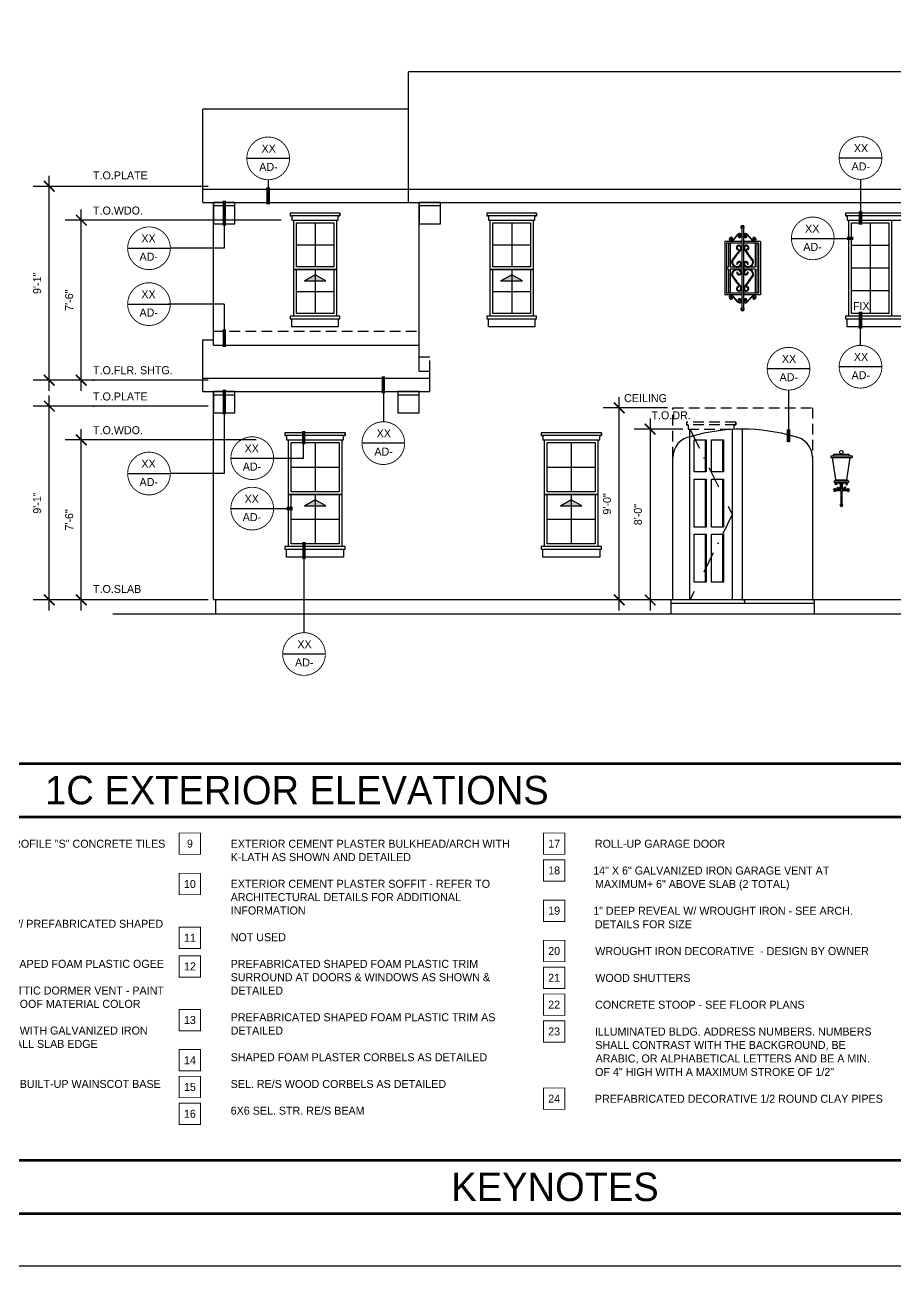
# Model space of a CAD drawing. Extents: x -1728 to 0, y -1152 to 0.
# Drawn here: x -1148 to -659, y -1152 to -454 of the extents above; entities that cross this region are included whole.
import ezdxf

# ---------------------------------------------------------------- set-up
doc = ezdxf.new("R2010")
doc.units = 0
doc.header["$LTSCALE"] = 48
doc.header["$MEASUREMENT"] = 0
doc.header["$PDMODE"] = 3
doc.header["$PDSIZE"] = -2
doc.linetypes.add('DASHDOT2', pattern=[0.5, 0.25, -0.125, 0, -0.125])
doc.linetypes.add('HIDDEN2', pattern=[0.1875, 0.125, -0.0625])
doc.layers.get('0').update_dxf_attribs({"linetype": 'CONTINUOUS'})
doc.layers.get('DEFPOINTS').update_dxf_attribs({"linetype": 'CONTINUOUS'})
for name, color, linetype in [('1EL-7', 7, 'CONTINUOUS'), ('A-DIMS', 3, 'CONTINUOUS'), ('A-ELEV-DR', 161, 'CONTINUOUS'), ('A-EXT ELEV', 7, 'CONTINUOUS'), ('A-EXT ELEV CORBELS', 3, 'CONTINUOUS'), ('A-EXT ELEV DR-WDO', 240, 'CONTINUOUS'), ('A-EXT ELEV TRIM', 42, 'CONTINUOUS'), ('A-SYM-TEXT', 3, 'CONTINUOUS'), ('A-SYMTEXT', 2, 'CONTINUOUS'), ('A-TEXT', 3, 'CONTINUOUS'), ('EL-BASE', 1, 'CONTINUOUS')]:
    doc.layers.add(name, color=color, linetype=linetype)
doc.layers.add('24X36TB', color=7, linetype='CONTINUOUS', lineweight=30)
doc.styles.get("Standard").update_dxf_attribs({"font": 'ERASMD.TTF', "height": 4.5})
doc.dimstyles.new('ARCHITECTURE', dxfattribs={"dimscale": 48, "dimtxt": 0.18, "dimasz": 0.125, "dimexe": 0.1875, "dimexo": 0.0625, "dimgap": 0.09375, "dimtad": 1, "dimdec": 4, "dimzin": 3, "dimdsep": 46, "dimlunit": 4, "dimtxsty": 'Standard', "dimblk1": 'ARCHTICK', "dimblk2": 'ARCHTICK', "dimsah": 1, "dimcen": 0.09375, "dimdle": 0.125, "dimclrd": 1, "dimclre": 1, "dimclrt": 3, "dimadec": 0, "dimazin": 0, "dimtfac": 1, "dimtdec": 4, "dimtofl": 0, "dimtmove": 2, "dimatfit": 3, "dimldrblk": 'ARCHTICK', "dimfxl": 1, "dimfrac": 2, "dimtolj": 1, "dimtzin": 0, "dimarcsym": 0})

# ---------------------------------------------------------------- blocks, each defined once
blk = doc.blocks.new('A$C06A91398')
at = {"layer": '24X36TB'}
blk.add_lwpolyline([(-1115.88, 1085.14), (612.12, 1085.14), (612.12, -66.86), (-1115.88, -66.86)], close=True, dxfattribs=at)
at = {"layer": '24X36TB', "const_width": 1.5}
blk.add_lwpolyline([(420.62, -37.36), (420.62, 1055.64), (-1055.88, 1055.64), (-1055.88, -37.36)], close=True, dxfattribs=at)
blk = doc.blocks.new('A$C251E2BD5')
at = {"layer": 'A-EXT ELEV DR-WDO'}
for p, q in [((-12, -1.5), (-12, -52.5)), ((-1.5, -14.25), (-22.5, -14.25)), ((-1.5, -27), (-22.5, -27)), ((-1.5, -39.75), (-22.5, -39.75))]:
    blk.add_line(p, q, dxfattribs=at)
for points in [[(-24, 0), (0, 0), (0, -54), (-24, -54)], [(-22.5, -1.5), (-1.5, -1.5), (-1.5, -52.5), (-22.5, -52.5)]]:
    blk.add_lwpolyline(points, close=True, dxfattribs=at)
blk = doc.blocks.new('window_direction')
at = {"layer": 'A-SYMTEXT'}
blk.add_hatch(color=256, dxfattribs=at).paths.add_polyline_path([(6, 0), (0, 3.32), (-6, 0)])
at = {"layer": 'A-SYMTEXT', "color": 7}
blk.add_line((-6, 0), (0, 3.32), dxfattribs=at)
at = {"layer": 'A-SYMTEXT'}
blk.add_lwpolyline([(0, 3.32), (-6, 0), (6, 0)], close=True, dxfattribs=at)
blk = doc.blocks.new('_ARCHTICK')
at = {"color": 0, "linetype": 'ByBlock', "const_width": 0.15}
blk.add_lwpolyline([(-0.5, -0.5), (0.5, 0.5)], dxfattribs=at)
blk = doc.blocks.new('*D63')
at = {"layer": 'A-DIMS', "color": 1, "lineweight": -2}
for p, q in [((-1134.27, -783.5), (-1134.27, -662.53)), ((-1044.92, -668.53), (-1143.27, -668.53)), ((-1044.92, -777.5), (-1143.27, -777.5))]:
    blk.add_line(p, q, dxfattribs=at)
at = {"layer": 'DEFPOINTS', "color": 0}
for p in [(-1134.27, -668.53), (-1041.92, -668.53), (-1041.92, -777.5)]:
    blk.add_point(p, dxfattribs=at)
at = {"layer": 'A-DIMS', "color": 1, "lineweight": -2, "xscale": 6, "yscale": 6, "zscale": 6}
for p, rotation in [((-1134.27, -668.53), 90), ((-1134.27, -777.5), 270)]:
    blk.add_blockref('_ARCHTICK', p, dxfattribs=dict(at, rotation=rotation))
at = {"layer": 'A-DIMS', "color": 3, "insert": (-1141.06, -723.02), "char_height": 4.5, "attachment_point": 5, "rotation": 90}
blk.add_mtext('\\A1;9\'-1"', dxfattribs=at)
blk = doc.blocks.new('*D64')
at = {"layer": 'A-DIMS', "color": 1, "lineweight": -2}
for p, q in [((-1134.27, -660), (-1134.27, -539)), ((-1044.92, -545), (-1143.27, -545)), ((-1044.92, -654), (-1143.27, -654))]:
    blk.add_line(p, q, dxfattribs=at)
at = {"layer": 'DEFPOINTS', "color": 0}
for p in [(-1134.27, -545), (-1041.92, -545), (-1041.92, -654)]:
    blk.add_point(p, dxfattribs=at)
at = {"layer": 'A-DIMS', "color": 1, "lineweight": -2, "xscale": 6, "yscale": 6, "zscale": 6}
for p, rotation in [((-1134.27, -545), 90), ((-1134.27, -654), 270)]:
    blk.add_blockref('_ARCHTICK', p, dxfattribs=dict(at, rotation=rotation))
at = {"layer": 'A-DIMS', "color": 3, "insert": (-1141.06, -599.5), "char_height": 4.5, "attachment_point": 5, "rotation": 90}
blk.add_mtext('\\A1;9\'-1"', dxfattribs=at)
blk = doc.blocks.new('*D65')
at = {"layer": 'A-DIMS', "color": 1, "lineweight": -2}
for p, q in [((-1116.27, -783.5), (-1116.27, -681.5)), ((-1017.92, -687.5), (-1125.27, -687.5)), ((-1044.92, -777.5), (-1125.27, -777.5))]:
    blk.add_line(p, q, dxfattribs=at)
at = {"layer": 'DEFPOINTS', "color": 0}
for p in [(-1116.27, -687.5), (-1014.92, -687.5), (-1041.92, -777.5)]:
    blk.add_point(p, dxfattribs=at)
at = {"layer": 'A-DIMS', "color": 1, "lineweight": -2, "xscale": 6, "yscale": 6, "zscale": 6}
for p, rotation in [((-1116.27, -687.5), 90), ((-1116.27, -777.5), 270)]:
    blk.add_blockref('_ARCHTICK', p, dxfattribs=dict(at, rotation=rotation))
at = {"layer": 'A-DIMS', "color": 3, "insert": (-1123.06, -732.5), "char_height": 4.5, "attachment_point": 5, "rotation": 90}
blk.add_mtext('\\A1;7\'-6"', dxfattribs=at)
blk = doc.blocks.new('*D66')
at = {"layer": 'A-DIMS', "color": 1, "lineweight": -2}
for p, q in [((-1116.27, -660), (-1116.27, -558)), ((-1003.92, -564), (-1125.27, -564)), ((-1044.92, -654), (-1125.27, -654))]:
    blk.add_line(p, q, dxfattribs=at)
at = {"layer": 'DEFPOINTS', "color": 0}
for p in [(-1116.27, -564), (-1000.92, -564), (-1041.92, -654)]:
    blk.add_point(p, dxfattribs=at)
at = {"layer": 'A-DIMS', "color": 1, "lineweight": -2, "xscale": 6, "yscale": 6, "zscale": 6}
for p, rotation in [((-1116.27, -564), 90), ((-1116.27, -654), 270)]:
    blk.add_blockref('_ARCHTICK', p, dxfattribs=dict(at, rotation=rotation))
at = {"layer": 'A-DIMS', "color": 3, "insert": (-1123.06, -609), "char_height": 4.5, "attachment_point": 5, "rotation": 90}
blk.add_mtext('\\A1;7\'-6"', dxfattribs=at)
blk = doc.blocks.new('*D75')
at = {"layer": 'A-DIMS', "color": 1, "lineweight": -2}
for p, q in [((-796.62, -675.5), (-796.62, -783.5)), ((-778.25, -681.5), (-805.62, -681.5)), ((-799.62, -777.5), (-805.62, -777.5))]:
    blk.add_line(p, q, dxfattribs=at)
at = {"layer": 'DEFPOINTS', "color": 0}
for p in [(-775.25, -681.5), (-796.62, -777.5), (-796.62, -777.5)]:
    blk.add_point(p, dxfattribs=at)
at = {"layer": 'A-DIMS', "color": 1, "lineweight": -2, "xscale": 6, "yscale": 6, "zscale": 6}
for p, rotation in [((-796.62, -681.5), 90), ((-796.62, -777.5), 270)]:
    blk.add_blockref('_ARCHTICK', p, dxfattribs=dict(at, rotation=rotation))
at = {"layer": 'A-DIMS', "color": 3, "insert": (-803.45, -729.5), "char_height": 4.5, "attachment_point": 5, "rotation": 90}
blk.add_mtext('\\A1;8\'-0"', dxfattribs=at)
blk = doc.blocks.new('*D76')
at = {"layer": 'A-EXT ELEV', "color": 1, "lineweight": -2}
for p, q in [((-786.9, -669.5), (-822.96, -669.5)), ((-813.96, -783.5), (-813.96, -663.5)), ((-808.62, -777.5), (-822.96, -777.5))]:
    blk.add_line(p, q, dxfattribs=at)
at = {"layer": 'DEFPOINTS', "color": 0}
for p in [(-813.96, -669.5), (-783.9, -669.5), (-805.62, -777.5)]:
    blk.add_point(p, dxfattribs=at)
at = {"layer": 'A-EXT ELEV', "color": 1, "lineweight": -2, "xscale": 6, "yscale": 6, "zscale": 6}
for p, rotation in [((-813.96, -669.5), 90), ((-813.96, -777.5), 270)]:
    blk.add_blockref('_ARCHTICK', p, dxfattribs=dict(at, rotation=rotation))
at = {"layer": 'A-EXT ELEV', "color": 3, "insert": (-820.79, -723.5), "char_height": 4.5, "attachment_point": 5, "rotation": 90}
blk.add_mtext('\\A1;9\'-0"', dxfattribs=at)

msp = doc.modelspace()

# ---------------------------------------------------------------- linework, layer by layer
at = {"layer": '1EL-7'}
msp.add_line((-705.42126, -697.07372), (-705.42126, -777.5), dxfattribs=at)
at = {"layer": '24X36TB', "const_width": 1.5}
for points in [[(-1668, -869.5), (-1074, -869.5), (-191.5, -869.5)], [(-1668, -899.5), (-1074, -899.5), (-191.5, -899.5)], [(-1668, -1092.5), (-1074, -1092.5), (-191.5, -1092.5)]]:
    msp.add_lwpolyline(points, dxfattribs=at)
at = {"layer": 'A-ELEV-DR', "linetype": 'DASHDOT2'}
for p, q in [((-774.24969, -681.5), (-750.45825, -729.5)), ((-750.45825, -729.5), (-774.24969, -777.5))]:
    msp.add_line(p, q, dxfattribs=at)
at = {"layer": 'A-EXT ELEV'}
for p, q in [((-932.42126, -546.52786), (-932.42126, -480.52786)), ((-397.92126, -480.52786), (-932.42126, -480.52786)), ((-1047.92126, -546.52786), (-1047.92126, -501.65286)), ((-932.42126, -501.65286), (-1047.92126, -501.65286)), ((-1047.92126, -546.52786), (-541.62508, -546.52786)), ((-1047.92126, -554.02786), (-1047.92126, -546.52786)), ((-932.42126, -554.02786), (-932.42126, -546.52786)), ((-1047.92126, -554.02786), (-551.62508, -554.02786)), ((-1041.92126, -634.34348), (-1041.92126, -554.02786)), ((-926.42126, -648.84348), (-926.42126, -554.02786)), ((-1047.92126, -660.34348), (-1047.92126, -631.34348)), ((-1047.92126, -631.34348), (-1041.92126, -631.34348)), ((-1041.92126, -634.34348), (-926.42126, -634.34348)), ((-926.42126, -648.84348), (-920.42126, -648.84348)), ((-920.42126, -660.34348), (-920.42126, -648.84348)), ((-1047.92126, -652.84348), (-920.42126, -652.84348)), ((-1047.92126, -660.34348), (-920.42126, -660.34348)), ((-1041.92126, -777.5), (-1041.92126, -660.34348)), ((-744.6639, -777.5), (-744.6639, -681.49809)), ((-783.90654, -777.5), (-783.89904, -697.49809)), ((-565.42126, -777.5), (-1041.92126, -777.5)), ((-1040.92126, -777.5), (-1040.92126, -785.5)), ((-783.90654, -777.5), (-784.90654, -777.5)), ((-784.90654, -777.5), (-784.90654, -785.5)), ((-704.42126, -779.5), (-784.90654, -779.5)), ((-744.6639, -777.5), (-743.6639, -777.5)), ((-743.6639, -777.5), (-743.6639, -779.5)), ((-705.42126, -777.5), (-704.42126, -777.5)), ((-704.42126, -777.5), (-704.42126, -785.5)), ((-286.02475, -785.5), (-1098.57532, -785.5))]:
    msp.add_line(p, q, dxfattribs=at)
at = {"layer": 'A-EXT ELEV', "linetype": 'HIDDEN2'}
for p, q in [((-1041.92126, -626.34348), (-926.42126, -626.34348)), ((-926.42126, -640.84348), (-920.42126, -640.84348)), ((-920.42126, -648.84348), (-920.42126, -640.84348))]:
    msp.add_line(p, q, dxfattribs=at)
at = {"layer": 'A-EXT ELEV', "linetype": 'DASHDOT2'}
for p, q in [((-1091.45806, -654), (-1127.5651, -654)), ((-1091.45806, -668.5), (-1127.5651, -668.5))]:
    msp.add_line(p, q, dxfattribs=at)
at = {"layer": 'A-EXT ELEV', "linetype": 'HIDDEN2'}
msp.add_lwpolyline([(-783.89904, -697.49809), (-783.89904, -669.5), (-705.42126, -669.5), (-705.42126, -697.92246)], dxfattribs=at)
at = {"layer": 'A-EXT ELEV'}
for centre, radius, start, end in [((-744.6564, -785.16291), 103.66482, 73.79271957, 106.20728101), ((-771.89904, -697.49809), 12, 98.10365028, 180), ((-717.41376, -697.49809), 12, 0, 81.89635964)]:
    msp.add_arc(centre, radius, start, end, dxfattribs=at)
at = {"layer": 'A-EXT ELEV CORBELS'}
for points in [[(-1029.92126, -556.02786), (-1029.92126, -554.02786), (-1041.92126, -554.02786), (-1041.92126, -566.02786), (-1029.92126, -566.02786), (-1029.92126, -556.02786), (-1041.92126, -556.02786)], [(-914.42126, -556.02786), (-914.42126, -554.02786), (-926.42126, -554.02786), (-926.42126, -566.02786), (-914.42126, -566.02786), (-914.42126, -556.02786), (-926.42126, -556.02786)], [(-1029.92126, -662.34348), (-1029.92126, -660.34348), (-1041.92126, -660.34348), (-1041.92126, -672.34348), (-1029.92126, -672.34348), (-1029.92126, -662.34348), (-1041.92126, -662.34348)], [(-926.42126, -662.34348), (-926.42126, -660.34348), (-938.42126, -660.34348), (-938.42126, -672.34348), (-926.42126, -672.34348), (-926.42126, -662.34348), (-938.42126, -662.34348)]]:
    msp.add_lwpolyline(points, dxfattribs=at)
at = {"layer": 'A-EXT ELEV DR-WDO'}
for p, q in [((-984.92126, -565.5), (-984.92126, -590.25)), ((-874.42126, -565.5), (-874.42126, -590.25)), ((-995.42126, -577.875), (-974.42126, -577.875)), ((-884.92126, -577.875), (-863.92126, -577.875)), ((-984.92126, -591.75), (-984.92126, -616.5)), ((-862.42126, -591.75), (-886.42126, -591.75)), ((-874.42126, -591.75), (-874.42126, -616.5)), ((-995.42126, -604.125), (-974.42126, -604.125)), ((-884.92126, -604.125), (-863.92126, -604.125)), ((-750.45825, -681.5), (-750.45825, -777.5)), ((-984.92126, -689), (-984.92126, -716.75)), ((-840.90654, -689), (-840.90654, -716.75)), ((-774.24969, -777.5), (-774.24969, -685.73057)), ((-765.59431, -687.5), (-765.59431, -705.5)), ((-755.87725, -687.5), (-755.87725, -705.5)), ((-998.42126, -702.875), (-971.42126, -702.875)), ((-854.40654, -702.875), (-827.40654, -702.875)), ((-765.59431, -709.5), (-765.59431, -736.5)), ((-755.87725, -709.5), (-755.87725, -736.5)), ((-969.92126, -718.25), (-999.92126, -718.25)), ((-984.92126, -718.25), (-984.92126, -746)), ((-825.90654, -718.25), (-855.90654, -718.25)), ((-840.90654, -718.25), (-840.90654, -746)), ((-998.42126, -732.125), (-971.42126, -732.125)), ((-854.40654, -732.125), (-827.40654, -732.125)), ((-765.59431, -740.5), (-765.59431, -767.5)), ((-755.87725, -740.5), (-755.87725, -767.5)), ((-750.45825, -777.5), (-774.24969, -777.5))]:
    msp.add_line(p, q, dxfattribs=at)
at = {"layer": 'A-EXT ELEV DR-WDO', "linetype": 'HIDDEN2'}
msp.add_line((-774.24969, -685.73057), (-774.24969, -681.5), dxfattribs=at)
at = {"layer": 'A-EXT ELEV DR-WDO'}
for points in [[(-996.92126, -564), (-972.92126, -564), (-972.92126, -591.75), (-996.92126, -591.75)], [(-996.92126, -564), (-972.92126, -564), (-972.92126, -618), (-996.92126, -618)], [(-886.42126, -564), (-862.42126, -564), (-862.42126, -591.75), (-886.42126, -591.75)], [(-886.42126, -564), (-862.42126, -564), (-862.42126, -618), (-886.42126, -618)], [(-995.42126, -565.5), (-974.42126, -565.5), (-974.42126, -590.25), (-995.42126, -590.25)], [(-884.92126, -565.5), (-863.92126, -565.5), (-863.92126, -590.25), (-884.92126, -590.25)], [(-996.92126, -591.75), (-972.92126, -591.75), (-972.92126, -618), (-996.92126, -618)], [(-995.42126, -591.75), (-974.42126, -591.75), (-974.42126, -616.5), (-995.42126, -616.5)], [(-886.42126, -591.75), (-862.42126, -591.75), (-862.42126, -618), (-886.42126, -618)], [(-884.92126, -591.75), (-863.92126, -591.75), (-863.92126, -616.5), (-884.92126, -616.5)], [(-999.92126, -687.5), (-969.92126, -687.5), (-969.92126, -718.25), (-999.92126, -718.25)], [(-998.42126, -689), (-971.42126, -689), (-971.42126, -716.75), (-998.42126, -716.75)], [(-855.90654, -687.5), (-825.90654, -687.5), (-825.90654, -718.25), (-855.90654, -718.25)], [(-854.40654, -689), (-827.40654, -689), (-827.40654, -716.75), (-854.40654, -716.75)], [(-771.81137, -687.5), (-765.09431, -687.5), (-765.09431, -705.5), (-771.81137, -705.5)], [(-762.09431, -687.5), (-755.37725, -687.5), (-755.37725, -705.5), (-762.09431, -705.5)], [(-771.81137, -709.5), (-765.09431, -709.5), (-765.09431, -736.5), (-771.81137, -736.5)], [(-762.09431, -709.5), (-755.37725, -709.5), (-755.37725, -736.5), (-762.09431, -736.5)], [(-999.92126, -718.25), (-969.92126, -718.25), (-969.92126, -747.5), (-999.92126, -747.5)], [(-998.42126, -718.25), (-971.42126, -718.25), (-971.42126, -746), (-998.42126, -746)], [(-855.90654, -718.25), (-825.90654, -718.25), (-825.90654, -747.5), (-855.90654, -747.5)], [(-854.40654, -718.25), (-827.40654, -718.25), (-827.40654, -746), (-854.40654, -746)], [(-771.81137, -740.5), (-765.09431, -740.5), (-765.09431, -767.5), (-771.81137, -767.5)], [(-762.09431, -740.5), (-755.37725, -740.5), (-755.37725, -767.5), (-762.09431, -767.5)]]:
    msp.add_lwpolyline(points, close=True, dxfattribs=at)
at = {"layer": 'A-EXT ELEV TRIM', "color": 1}
for p, q in [((-747.24271, -571.95778), (-750.348, -575.37537)), ((-750.15644, -575.53606), (-747.05115, -572.11847)), ((-739.15635, -575.53606), (-742.26164, -572.11847)), ((-742.07008, -571.95778), (-738.96479, -575.37537)), ((-752.6564, -577), (-752.6564, -590.5)), ((-751.6564, -577), (-751.6564, -590.5)), ((-737.6564, -577), (-737.6564, -590.5)), ((-736.6564, -577), (-736.6564, -590.5)), ((-752.6564, -590.5), (-753.6564, -590.5)), ((-752.6564, -591.5), (-753.6564, -591.5)), ((-752.6564, -591.5), (-752.6564, -605)), ((-745.1564, -590.5), (-751.6564, -590.5)), ((-751.6564, -591.5), (-751.6564, -605)), ((-745.1564, -591.5), (-751.6564, -591.5)), ((-737.6564, -590.5), (-744.1564, -590.5)), ((-737.6564, -591.5), (-744.1564, -591.5)), ((-737.6564, -591.5), (-737.6564, -605)), ((-735.6564, -590.5), (-736.6564, -590.5)), ((-736.6564, -591.5), (-736.6564, -605)), ((-735.6564, -591.5), (-736.6564, -591.5)), ((-747.24271, -610.04222), (-750.348, -606.62463)), ((-750.15644, -606.46394), (-747.05115, -609.88153)), ((-739.15635, -606.46394), (-742.26164, -609.88153)), ((-742.07008, -610.04222), (-738.96479, -606.62463))]:
    msp.add_line(p, q, dxfattribs=at)
at = {"layer": 'A-EXT ELEV TRIM', "color": 2}
for p, q in [((-745.1564, -568), (-745.1564, -614)), ((-744.1564, -568), (-744.1564, -614)), ((-745.1564, -576), (-754.6564, -576)), ((-754.6564, -576), (-754.6564, -606)), ((-745.1564, -577), (-753.6564, -577)), ((-753.6564, -577), (-753.6564, -605)), ((-734.6564, -576), (-744.1564, -576)), ((-735.6564, -577), (-744.1564, -577)), ((-735.6564, -577), (-735.6564, -605)), ((-734.6564, -576), (-734.6564, -606)), ((-745.1564, -606), (-754.6564, -606)), ((-745.1564, -605), (-753.6564, -605)), ((-735.6564, -605), (-744.1564, -605)), ((-734.6564, -606), (-744.1564, -606))]:
    msp.add_line(p, q, dxfattribs=at)
at = {"layer": 'A-EXT ELEV TRIM'}
for points in [[(-970.92126, -560), (-998.92126, -560), (-998.92126, -561.5), (-997.92126, -561.5), (-997.92126, -564), (-971.92126, -564), (-971.92126, -561.5), (-970.92126, -561.5), (-970.92126, -560), (-970.92126, -561.5), (-998.92126, -561.5)], [(-860.42126, -560), (-888.42126, -560), (-888.42126, -561.5), (-887.42126, -561.5), (-887.42126, -564), (-861.42126, -564), (-861.42126, -561.5), (-860.42126, -561.5), (-860.42126, -560), (-860.42126, -561.5), (-888.42126, -561.5)], [(-602.90717, -560), (-686.90717, -560), (-686.90717, -561.5), (-685.90717, -561.5), (-685.90717, -564), (-603.90717, -564), (-603.90717, -561.5), (-602.90717, -561.5), (-602.90717, -560), (-602.90717, -561.5), (-686.90717, -561.5)], [(-971.92126, -619.5), (-970.92126, -619.5), (-970.92126, -618), (-998.92126, -618), (-998.92126, -619.5), (-971.92126, -619.5), (-971.92126, -624), (-997.92126, -624), (-997.92126, -619.5)], [(-861.42126, -619.5), (-860.42126, -619.5), (-860.42126, -618), (-888.42126, -618), (-888.42126, -619.5), (-861.42126, -619.5), (-861.42126, -624), (-887.42126, -624), (-887.42126, -619.5)], [(-603.90717, -619.5), (-602.90717, -619.5), (-602.90717, -618), (-686.90717, -618), (-686.90717, -619.5), (-603.90717, -619.5), (-603.90717, -624), (-685.90717, -624), (-685.90717, -619.5)], [(-967.92126, -683.5), (-1001.92126, -683.5), (-1001.92126, -685), (-1000.92126, -685), (-1000.92126, -687.5), (-968.92126, -687.5), (-968.92126, -685), (-967.92126, -685), (-967.92126, -683.5), (-967.92126, -685), (-1001.92126, -685)], [(-823.90654, -683.5), (-857.90654, -683.5), (-857.90654, -685), (-856.90654, -685), (-856.90654, -687.5), (-824.90654, -687.5), (-824.90654, -685), (-823.90654, -685), (-823.90654, -683.5), (-823.90654, -685), (-857.90654, -685)], [(-968.92126, -749), (-967.92126, -749), (-967.92126, -747.5), (-1001.92126, -747.5), (-1001.92126, -749), (-968.92126, -749), (-968.92126, -753.5), (-1000.92126, -753.5), (-1000.92126, -749)], [(-824.90654, -749), (-823.90654, -749), (-823.90654, -747.5), (-857.90654, -747.5), (-857.90654, -749), (-824.90654, -749), (-824.90654, -753.5), (-856.90654, -753.5), (-856.90654, -749)]]:
    msp.add_lwpolyline(points, dxfattribs=at)
at = {"layer": 'A-EXT ELEV TRIM', "linetype": 'HIDDEN2'}
msp.add_lwpolyline([(-748.42152, -677.5), (-776.24975, -677.5), (-776.24975, -679), (-775.24975, -679), (-775.24975, -681.5), (-749.42152, -681.5), (-749.42152, -679), (-748.42152, -679), (-748.42152, -677.5), (-748.42152, -679), (-776.24975, -679)], dxfattribs=at)
at = {"layer": 'A-EXT ELEV TRIM', "color": 1}
for centre, radius, start, end in [((-746.33176, -572.70053), 1.17537, 352.10168527, 140.80777568), ((-746.33176, -572.70053), 0.92537, 352.42283642, 141.02375761), ((-744.6564, -568), 1, 300, 240), ((-742.98103, -572.70053), 1.17537, 39.19222432, 187.89831473), ((-742.98103, -572.70053), 0.92537, 38.97624239, 187.57716358), ((-751.06739, -574.79332), 1.17537, 172.10168527, 320.80777568), ((-751.00378, -574.8546), 1.24788, 87.5956304, 169.71541943), ((-751.06739, -574.79332), 0.92537, 172.42283642, 321.02375761), ((-751.00378, -574.8546), 0.99788, 83.83174853, 169.41527585), ((-751.34354, -574.61651), 0.125, 42.84261005, 222.84261005), ((-750.95784, -574.25881), 0.65103, 222.84261005, 89.43560351), ((-750.95784, -574.25881), 0.40103, 222.84261005, 81.21000362), ((-746.87876, -579.46154), 1.30151, 138.13913737, 258.18092678), ((-746.7074, -579.54427), 1.48528, 327.28980345, 140.17415323), ((-746.87876, -579.46154), 0.85719, 138.13913737, 258.18092678), ((-746.70731, -579.545), 1.0415, 325.93760034, 140.14654429), ((-746.44131, -573.23503), 0.65103, 42.84261005, 269.43560351), ((-746.44131, -573.23503), 0.40103, 42.84261005, 261.21000362), ((-746.39537, -572.63925), 0.99788, 263.83174853, 349.41527585), ((-746.39537, -572.63925), 1.24788, 267.5956304, 349.71541943), ((-746.05562, -572.87734), 0.125, 222.84261005, 42.84261005), ((-742.91742, -572.63925), 1.24788, 190.28458057, 272.4043696), ((-742.6054, -579.54427), 1.48528, 39.82584677, 212.71019655), ((-742.91742, -572.63925), 0.99788, 190.58472415, 276.16825147), ((-742.60549, -579.545), 1.0415, 39.85345571, 214.06239966), ((-743.25718, -572.87734), 0.125, 137.15738995, 317.15738995), ((-742.87148, -573.23503), 0.65103, 270.56439649, 137.15738995), ((-742.87148, -573.23503), 0.40103, 278.78999638, 137.15738995), ((-742.43403, -579.46154), 0.85719, 281.81907322, 41.86086263), ((-742.43403, -579.46154), 1.30151, 281.81907322, 41.86086263), ((-738.24541, -574.79332), 1.17537, 219.19222432, 7.89831473), ((-738.35495, -574.25881), 0.65103, 90.56439649, 317.15738995), ((-738.24541, -574.79332), 0.92537, 218.97624239, 7.57716358), ((-738.35495, -574.25881), 0.40103, 98.78999638, 317.15738995), ((-738.30902, -574.8546), 0.99788, 10.58472415, 96.16825147), ((-738.30902, -574.8546), 1.24788, 10.28458057, 92.4043696), ((-737.96926, -574.61651), 0.125, 317.15738995, 137.15738995), ((10336.06831, -9001.60276), 13918.69329, 142.767720138, 142.799541321), ((10336.07412, -9001.60318), 13918.25793, 142.767486072, 142.799307298), ((-747.09984, -580.51801), 0.22216, 258.18092678, 78.18092678), ((-11825.38692, -9001.60318), 13918.25793, 37.200692702, 37.232513928), ((-11825.38111, -9001.60276), 13918.69329, 37.200458679, 37.232279862), ((-742.21296, -580.51801), 0.22216, 101.81907322, 281.81907322), ((-747.83371, -587.53634), 2.96366, 155.01107846, 325.56072302), ((-747.83371, -594.46366), 2.96366, 34.43927698, 204.98892154), ((-747.83272, -587.5343), 2.52099, 155.84569869, 324.80029075), ((-747.83272, -594.4657), 2.52099, 35.19970925, 204.15430131), ((-746.55427, -588.56343), 1.33351, 331.51806297, 184.55246657), ((-746.55427, -593.43657), 1.33351, 175.44753343, 28.48193703), ((-747.66212, -588.65164), 0.22216, 184.55246657, 4.55246657), ((-747.66212, -593.34836), 0.22216, 355.44753343, 175.44753343), ((-746.55427, -588.56343), 0.88919, 331.51806297, 184.55246657), ((-746.55427, -593.43657), 0.88919, 175.44753343, 28.48193703), ((-742.75853, -588.56343), 1.33351, 355.44753343, 208.48193703), ((-742.75853, -593.43657), 1.33351, 151.51806297, 4.55246657), ((-741.47908, -587.53634), 2.96366, 214.43927698, 24.98892154), ((-741.47908, -594.46366), 2.96366, 335.01107846, 145.56072302), ((-742.75853, -588.56343), 0.88919, 355.44753343, 208.48193703), ((-742.75853, -593.43657), 0.88919, 151.51806297, 4.55246657), ((-741.48008, -587.5343), 2.52099, 215.19970925, 24.15430131), ((-741.48008, -594.4657), 2.52099, 335.84569869, 144.80029075), ((-741.65068, -588.65164), 0.22216, 175.44753343, 355.44753343), ((-741.65068, -593.34836), 0.22216, 4.55246657, 184.55246657), ((10336.06831, 7819.60276), 13918.69329, 217.200458679, 217.232279862), ((10336.07412, 7819.60318), 13918.25793, 217.200692702, 217.232513928), ((-11825.38692, 7819.60318), 13918.25793, 322.767486072, 322.799307298), ((-11825.38111, 7819.60276), 13918.69329, 322.767720138, 322.799541321), ((-751.06739, -607.20668), 1.17537, 39.19222432, 187.89831473), ((-751.06739, -607.20668), 0.92537, 38.97624239, 187.57716358), ((-750.95784, -607.74119), 0.65103, 270.56439649, 137.15738995), ((-746.87876, -602.53846), 1.30151, 101.81907322, 221.86086263), ((-746.7074, -602.45573), 1.48528, 219.82584677, 32.71019655), ((-746.87876, -602.53846), 0.85719, 101.81907322, 221.86086263), ((-746.70731, -602.455), 1.0415, 219.85345571, 34.06239966), ((-747.09984, -601.48199), 0.22216, 281.81907322, 101.81907322), ((-742.6054, -602.45573), 1.48528, 147.28980345, 320.17415323), ((-742.60549, -602.455), 1.0415, 145.93760034, 320.14654429), ((-742.21296, -601.48199), 0.22216, 78.18092678, 258.18092678), ((-742.43403, -602.53846), 0.85719, 318.13913737, 78.18092678), ((-742.43403, -602.53846), 1.30151, 318.13913737, 78.18092678), ((-738.24541, -607.20668), 1.17537, 352.10168527, 140.80777568), ((-738.35495, -607.74119), 0.65103, 42.84261005, 269.43560351), ((-738.24541, -607.20668), 0.92537, 352.42283642, 141.02375761), ((-751.00378, -607.1454), 1.24788, 190.28458057, 272.4043696), ((-751.00378, -607.1454), 0.99788, 190.58472415, 276.16825147), ((-751.34354, -607.38349), 0.125, 137.15738995, 317.15738995), ((-750.95784, -607.74119), 0.40103, 278.78999638, 137.15738995), ((-746.33176, -609.29947), 1.17537, 219.19222432, 7.89831473), ((-746.44131, -608.76497), 0.65103, 90.56439649, 317.15738995), ((-746.33176, -609.29947), 0.92537, 218.97624239, 7.57716358), ((-746.44131, -608.76497), 0.40103, 98.78999638, 317.15738995), ((-746.39537, -609.36075), 0.99788, 10.58472415, 96.16825147), ((-746.39537, -609.36075), 1.24788, 10.28458057, 92.4043696), ((-746.05562, -609.12266), 0.125, 317.15738995, 137.15738995), ((-744.6564, -614), 1, 120, 60), ((-742.98103, -609.29947), 1.17537, 172.10168527, 320.80777568), ((-742.91742, -609.36075), 1.24788, 87.5956304, 169.71541943), ((-742.98103, -609.29947), 0.92537, 172.42283642, 321.02375761), ((-742.91742, -609.36075), 0.99788, 83.83174853, 169.41527585), ((-743.25718, -609.12266), 0.125, 42.84261005, 222.84261005), ((-742.87148, -608.76497), 0.65103, 222.84261005, 89.43560351), ((-742.87148, -608.76497), 0.40103, 222.84261005, 81.21000362), ((-738.35495, -607.74119), 0.40103, 42.84261005, 261.21000362), ((-738.30902, -607.1454), 0.99788, 263.83174853, 349.41527585), ((-738.30902, -607.1454), 1.24788, 267.5956304, 349.71541943), ((-737.96926, -607.38349), 0.125, 222.84261005, 42.84261005)]:
    msp.add_arc(centre, radius, start, end, dxfattribs=at)
at = {"layer": 'A-EXT ELEV TRIM'}
for centre, start, end in [((-744.6564, -568), 0, 180), ((-744.6564, -614), 180, 0)]:
    msp.add_arc(centre, 0.5, start, end, dxfattribs=at)
at = {"layer": 'A-SYMTEXT'}
for p, q in [((-999.26035, -529.26258), (-1023.25246, -529.26258)), ((-666.38653, -529.05316), (-690.37865, -529.05316)), ((-1011.25246, -541.26258), (-1011.25246, -554.0376)), ((-678.37865, -541.05316), (-678.37865, -559)), ((-1035.92126, -567.02786), (-1035.92126, -579.79883)), ((-717.19372, -574.24114), (-693.2016, -574.24114)), ((-693.19766, -574.2372), (-685.90717, -574.2372)), ((-1090.22361, -579.79883), (-1066.23149, -579.79883)), ((-1035.92126, -579.79883), (-1066.23149, -579.79883)), ((-1090.22361, -611.18687), (-1066.23149, -611.18687)), ((-1035.92126, -611.18687), (-1067.51481, -611.18687)), ((-1035.92126, -611.18687), (-1035.92126, -625.34348)), ((-678.37821, -634.39052), (-678.37865, -625)), ((-706.83785, -647.50677), (-730.82996, -647.50677)), ((-666.38537, -646.39052), (-690.37749, -646.39052)), ((-946.53652, -660.34348), (-946.53652, -677.32982)), ((-718.82996, -659.50677), (-718.82996, -688.76563)), ((-1035.92126, -673.232), (-1035.92126, -706.43184)), ((-991.34105, -697.77684), (-991.34105, -690)), ((-934.54271, -689.32982), (-958.53483, -689.32982)), ((-1032.20781, -697.78078), (-1008.21569, -697.78078)), ((-1008.21175, -697.77684), (-991.34105, -697.77684)), ((-1090.22361, -706.43184), (-1066.23149, -706.43184)), ((-1035.92126, -706.43184), (-1066.23149, -706.43184)), ((-1032.20781, -726.1468), (-1008.21569, -726.1468)), ((-1008.21175, -726.14286), (-1000.92126, -726.14286)), ((-991.1132, -795.89052), (-991.11364, -754.5)), ((-979.12037, -807.89052), (-1003.11249, -807.89052))]:
    msp.add_line(p, q, dxfattribs=at)
at = {"layer": 'A-SYMTEXT', "const_width": 0.5}
for points in [[(-1023.25064, -529.47201, 229.18166361), (-1023.25246, -529.26258)], [(-690.37682, -529.26258, 229.18166361), (-690.37865, -529.05316)], [(-693.20343, -574.45057, -229.18166361), (-693.2016, -574.24114)], [(-1066.23332, -580.00826, -229.18166361), (-1066.23149, -579.79883)], [(-1066.23332, -611.3963, -229.18166361), (-1066.23149, -611.18687)], [(-690.37566, -646.59995, 229.18166361), (-690.37749, -646.39052)], [(-730.82814, -647.7162, 229.18166361), (-730.82996, -647.50677)], [(-958.533, -689.53925, 229.18166361), (-958.53483, -689.32982)], [(-1008.21752, -697.99021, -229.18166361), (-1008.21569, -697.78078)], [(-1066.23332, -706.64127, -229.18166361), (-1066.23149, -706.43184)], [(-1008.21752, -726.35622, -229.18166361), (-1008.21569, -726.1468)]]:
    msp.add_lwpolyline(points, format="xyb", dxfattribs=at)
at = {"layer": 'A-SYMTEXT', "const_width": 2}
for points in [[(-1011.25246, -545.62622), (-1011.25246, -555.0376)], [(-1035.92126, -553.02786), (-1035.92126, -567.02786)], [(-678.37865, -559), (-678.37865, -566.5)], [(-685.90717, -574.2372), (-682.40717, -574.2372)], [(-678.37865, -615.5), (-678.37865, -625)], [(-1035.92126, -625.34348), (-1035.92126, -635.34348)], [(-946.53877, -651.84348), (-946.53877, -661.34348)], [(-1035.92126, -659.232), (-1035.92126, -673.232)], [(-991.34105, -690), (-991.34105, -682.5)], [(-718.82996, -681.48577), (-718.82996, -688.72165)], [(-1000.92126, -726.14286), (-997.42126, -726.14286)], [(-991.11364, -745), (-991.11364, -754.5)]]:
    msp.add_lwpolyline(points, dxfattribs=at)
at = {"layer": 'A-SYMTEXT', "color": 3, "const_width": 0.5}
msp.add_lwpolyline([(-1003.11066, -808.09995, 229.18166361), (-1003.11249, -807.89052)], format="xyb", dxfattribs=at)
at = {"layer": 'A-SYMTEXT', "const_width": 0.5}
for points in [[(-1061.23205, -920.5), (-1049.23205, -920.5), (-1049.23205, -908.5), (-1061.23205, -908.5)], [(-856.55894, -920.5), (-844.55894, -920.5), (-844.55894, -908.5), (-856.55894, -908.5)], [(-856.55894, -935.56893), (-844.55894, -935.56893), (-844.55894, -923.56893), (-856.55894, -923.56893)], [(-1061.23205, -943.17935), (-1049.23205, -943.17935), (-1049.23205, -931.17935), (-1061.23205, -931.17935)], [(-856.55894, -958.20159), (-844.55894, -958.20159), (-844.55894, -946.20159), (-856.55894, -946.20159)], [(-1061.23205, -973.39482), (-1049.23205, -973.39482), (-1049.23205, -961.39482), (-1061.23205, -961.39482)], [(-856.55894, -980.84155), (-844.55894, -980.84155), (-844.55894, -968.84155), (-856.55894, -968.84155)], [(-1061.23205, -989.50176), (-1049.23205, -989.50176), (-1049.23205, -977.50176), (-1061.23205, -977.50176)], [(-856.55894, -995.9068), (-844.55894, -995.9068), (-844.55894, -983.9068), (-856.55894, -983.9068)], [(-856.55894, -1010.98894), (-844.55894, -1010.98894), (-844.55894, -998.98894), (-856.55894, -998.98894)], [(-1061.23205, -1019.65169), (-1049.23205, -1019.65169), (-1049.23205, -1007.65169), (-1061.23205, -1007.65169)], [(-856.55894, -1026.0649), (-844.55894, -1026.0649), (-844.55894, -1014.0649), (-856.55894, -1014.0649)], [(-1061.23205, -1042.21096), (-1049.23205, -1042.21096), (-1049.23205, -1030.21096), (-1061.23205, -1030.21096)], [(-1061.23205, -1057.28892), (-1049.23205, -1057.28892), (-1049.23205, -1045.28892), (-1061.23205, -1045.28892)], [(-856.55894, -1063.84525), (-844.55894, -1063.84525), (-844.55894, -1051.84525), (-856.55894, -1051.84525)], [(-1061.23205, -1072.3844), (-1049.23205, -1072.3844), (-1049.23205, -1060.3844), (-1061.23205, -1060.3844)]]:
    msp.add_lwpolyline(points, close=True, dxfattribs=at)
at = {"layer": 'EL-BASE', "color": 2}
for p, q in [((-695.12822, -696.45674), (-695.12822, -697.45674)), ((-695.12822, -696.45674), (-694.12822, -696.45674)), ((-695.12822, -697.45674), (-694.12822, -697.45674)), ((-693.12822, -695.45674), (-694.12822, -696.45674)), ((-692.20514, -709.95674), (-694.12822, -697.45674)), ((-693.12822, -695.45674), (-685.12822, -695.45674)), ((-686.0513, -709.95674), (-684.12822, -697.45674)), ((-685.12822, -695.45674), (-684.12822, -696.45674)), ((-684.12822, -696.45674), (-683.12822, -696.45674)), ((-684.12822, -697.45674), (-683.12822, -697.45674)), ((-683.12822, -696.45674), (-683.12822, -697.45674)), ((-693.12822, -710.45674), (-692.62822, -710.45674)), ((-693.12822, -710.45674), (-693.12822, -711.45674)), ((-693.12822, -711.45674), (-685.12822, -711.45674)), ((-692.62822, -709.95674), (-692.20514, -709.95674)), ((-692.62822, -709.95674), (-692.62822, -710.45674)), ((-689.37822, -711.45674), (-689.37822, -715.45674)), ((-688.87822, -711.45674), (-688.87822, -715.45674)), ((-686.0513, -709.95674), (-685.62822, -709.95674)), ((-685.62822, -709.95674), (-685.62822, -710.45674)), ((-685.62822, -710.45674), (-685.12822, -710.45674)), ((-685.12822, -710.45674), (-685.12822, -711.45674)), ((-692.87822, -715.45674), (-689.37822, -715.45674)), ((-692.87822, -715.95674), (-689.37822, -715.95674)), ((-689.37822, -715.95674), (-689.37822, -724.20674)), ((-688.87822, -715.45674), (-685.37822, -715.45674)), ((-688.87822, -715.95674), (-688.87822, -724.20674)), ((-688.87822, -715.95674), (-685.37822, -715.95674))]:
    msp.add_line(p, q, dxfattribs=at)
at = {"layer": 'EL-BASE', "color": 1}
for p, q in [((-694.12822, -696.45674), (-684.12822, -696.45674)), ((-694.12822, -697.45674), (-684.12822, -697.45674)), ((-692.62822, -710.45674), (-685.62822, -710.45674)), ((-692.20514, -709.95674), (-686.0513, -709.95674))]:
    msp.add_line(p, q, dxfattribs=at)
for points in [[(-691.66262, -712.15571, -1.733427468), (-692.42231, -712.03255, -0.709661825), (-689.37822, -713.3155, -0.174164155), (-690.2151, -715.25532, -0.7767426), (-691.54969, -714.37265, -0.776703046), (-690.66305, -714.446, -1.011447051), (-690.90568, -714.50624, 0.810480679), (-691.31353, -714.45469, 0.770102723), (-690.39016, -715.07647, 0.17317954), (-689.62773, -713.2999, 0.7078246), (-692.23197, -712.19483, 1.706755962), (-691.89628, -712.24461, -1.011447051)], [(-686.59382, -712.15571, 1.733427468), (-685.83413, -712.03255, 0.709661825), (-688.87822, -713.3155, 0.174164155), (-688.04134, -715.25532, 0.7767426), (-686.70675, -714.37265, 0.776703046), (-687.59339, -714.446, 1.011447051), (-687.35076, -714.50624, -0.810480679), (-686.94291, -714.45469, -0.770102723), (-687.86628, -715.07647, -0.17317954), (-688.62871, -713.2999, -0.7078246), (-686.02447, -712.19483, -1.706755962), (-686.36016, -712.24461, 1.011447051)]]:
    msp.add_lwpolyline(points, format="xyb", close=True, dxfattribs=at)
msp.add_circle((-689.12822, -694.45674), 1, dxfattribs=at)
for centre, start, end in [((-692.87822, -715.70674), 19.47122063, 340.52877937), ((-685.37822, -715.70674), 199.47122063, 160.52877937), ((-689.12822, -724.20674), 109.47122063, 70.52877937)]:
    msp.add_arc(centre, 0.75, start, end, dxfattribs=at)
at = {"layer": 'EL-BASE', "color": 2}
for centre, start, end in [((-692.87822, -715.70674), 90, 270), ((-685.37822, -715.70674), 270, 90), ((-689.12822, -724.20674), 180, 0)]:
    msp.add_arc(centre, 0.25, start, end, dxfattribs=at)

# ---------------------------------------------------------------- block references
at = {"layer": 'A-DIMS'}
msp.add_blockref('A$C06A91398', (-612.11644, -1085.14447), dxfattribs=at)
at = {"layer": 'A-EXT ELEV DR-WDO'}
msp.add_blockref('A$C251E2BD5', (-660.90717, -564), dxfattribs=at)
at = {"layer": 'A-SYMTEXT'}
for p in [(-984.92126, -598.12145), (-874.42126, -598.12145), (-984.92126, -724.62145), (-840.90654, -724.62145)]:
    msp.add_blockref('window_direction', p, dxfattribs=at)

# ---------------------------------------------------------------- texts
at = {"layer": 'A-SYM-TEXT', "char_height": 4.5, "width": 10.8292457, "attachment_point": 5}
for s, insert in [('XX', (-1010.97034, -523.73008)), ('XX', (-678.09652, -523.52065)), ('AD-', (-1011.10413, -534.01966)), ('AD-', (-678.23031, -533.81024)), ('XX', (-1078.51362, -574.26632)), ('XX', (-705.48373, -568.70863)), ('AD-', (-705.34994, -578.99822)), ('AD-', (-1078.37983, -584.55591)), ('XX', (-1078.51362, -605.65436)), ('AD-', (-1078.37983, -615.94395)), ('XX', (-718.54784, -641.97427)), ('XX', (-678.09537, -640.85801)), ('AD-', (-678.22915, -651.1476)), ('AD-', (-718.68163, -652.26385)), ('XX', (-946.2527, -683.79731)), ('XX', (-1020.49781, -692.24827)), ('AD-', (-946.38649, -694.0869)), ('XX', (-1078.51362, -700.89933)), ('AD-', (-1020.36403, -702.53786)), ('AD-', (-1078.37983, -711.18892)), ('XX', (-1020.49781, -720.61429)), ('AD-', (-1020.36403, -730.90388)), ('XX', (-990.83036, -802.35801)), ('AD-', (-990.96415, -812.6476))]:
    msp.add_mtext(s, dxfattribs=dict(at, insert=insert))
at = {"layer": 'A-SYMTEXT', "color": 3, "char_height": 4.5, "width": 3.8571429, "attachment_point": 5}
for s, insert in [('9', (-1055.23205, -914.5)), ('17', (-850.55894, -914.5)), ('18', (-850.55894, -929.56893)), ('10', (-1055.23205, -937.17935)), ('19', (-850.55894, -952.20159)), ('11', (-1055.23205, -967.39482)), ('20', (-850.55894, -974.84155)), ('12', (-1055.23205, -983.50176)), ('21', (-850.55894, -989.9068)), ('22', (-850.55894, -1004.98894)), ('13', (-1055.23205, -1013.65169)), ('23', (-850.55894, -1020.0649)), ('14', (-1055.23205, -1036.21096)), ('15', (-1055.23205, -1051.28892)), ('24', (-850.55894, -1057.84525)), ('16', (-1055.23205, -1066.3844))]:
    msp.add_mtext(s, dxfattribs=dict(at, insert=insert))
at = {"layer": 'A-TEXT'}
for s, p in [('ROLL-UP GARAGE DOOR', (-827.65315, -916.77231)), ('14" X 6" GALVANIZED IRON GARAGE VENT AT', (-828.59271, -931.84484)), ('MAXIMUM+ 6" ABOVE SLAB (2 TOTAL)', (-827.57073, -939.41737)), ('1" DEEP REVEAL W/ WROUGHT IRON - SEE ARCH.', (-828.59271, -954.48989)), ('DETAILS FOR SIZE', (-827.65645, -962.06242)), ('WROUGHT IRON DECORATIVE  - DESIGN BY OWNER', (-827.42898, -977.13495)), ('WOOD SHUTTERS', (-827.42898, -992.20748)), ('CONCRETE STOOP - SEE FLOOR PLANS', (-827.53117, -1007.28)), ('ILLUMINATED BLDG. ADDRESS NUMBERS. NUMBERS', (-827.65974, -1022.35253)), ('SHALL CONTRAST WITH THE BACKGROUND, BE', (-827.43227, -1029.92506)), ('ARABIC, OR ALPHABETICAL LETTERS AND BE A MIN.', (-827.21469, -1037.49759)), ('OF 4" HIGH WITH A MAXIMUM STROKE OF 1/2"', (-827.53447, -1045.07011)), ('PREFABRICATED DECORATIVE 1/2 ROUND CLAY PIPES', (-827.65974, -1060.14264))]:
    msp.add_text(s, height=4.5, dxfattribs=at).set_placement(p)
for s, insert, char_height, width, attachment_point in [('T.O.PLATE', (-1109.69607, -536.57095), 4.5, 31.0252747, 1), ('T.O.WDO.', (-1109.69607, -556.34026), 4.5, 31.0252747, 1), ('FIX', (-682.62011, -609.98335), 4.5, 11.0423831, 1), ('T.O.FLR. SHTG.', (-1109.69607, -646.09026), 4.5, 44.2054945, 1), ('T.O.PLATE', (-1109.69607, -660.84026), 4.5, 31.0252747, 1), ('CEILING', (-787.15202, -661.79331), 4.5, 27.2934066, 3), ('T.O.DR.', (-773.77969, -671.44661), 4.5, 27.2934066, 3), ('T.O.WDO.', (-1109.69607, -679.80656), 4.5, 31.0252747, 1), ('T.O.SLAB', (-1109.69607, -769.07358), 4.5, 27.2934066, 1), ('1C EXTERIOR ELEVATIONS', (-995.10407, -884.5), 16, 1345.7918518, 5), ('ROOFING MATERIAL - LOW-PROFILE "S" CONCRETE TILES \\P\\P2X8 SEL. STR. RE/S FASCIA \\P\\P2X8 SEL. STR. RE/S BARGE \\P\\P2X8  SEL. STR. RE/S FASCIA W/ PREFABRICATED SHAPED FOAM PLASTIC FRIEZE \\P\\P12" WIDE PREFABRICATED SHAPED FOAM PLASTIC OGEE \\P\\PO\'HAGIN GALVANIZED IRON ATTIC DORMER VENT - PAINT VENT TO MATCH ADJACENT ROOF MATERIAL COLOR \\P\\PEXTERIOR CEMENT PLASTER WITH GALVANIZED IRON WEEP SCREED - TYPICAL AT ALL SLAB EDGE CONDITIONS \\P\\PEXTERIOR CEMENT PLASTER BUILT-UP WAINSCOT BASE AS SHOWN & DETAILED', (-1239.48937, -912.2819), 4.5, 169.6252747, 1), ('EXTERIOR CEMENT PLASTER BULKHEAD/ARCH WITH K-LATH AS SHOWN AND DETAILED \\P\\PEXTERIOR CEMENT PLASTER SOFFIT - REFER TO ARCHITECTURAL DETAILS FOR ADDITIONAL INFORMATION \\P\\PNOT USED\\P\\PPREFABRICATED SHAPED FOAM PLASTIC TRIM SURROUND AT DOORS & WINDOWS AS SHOWN & DETAILED \\P\\PPREFABRICATED SHAPED FOAM PLASTIC TRIM AS DETAILED \\P\\PSHAPED FOAM PLASTER CORBELS AS DETAILED \\P\\PSEL. RE/S WOOD CORBELS AS DETAILED \\P\\P6X6 SEL. STR. RE/S BEAM', (-1032.32956, -912.29487), 4.5, 160.9978022, 1), ('KEYNOTES', (-850.04831, -1107.5), 16, 1476.5, 5)]:
    msp.add_mtext(s, dxfattribs=dict(at, insert=insert, char_height=char_height, width=width, attachment_point=attachment_point))

# ---------------------------------------------------------------- dimensions: what is measured, and where the dimension line sits
at = {"layer": 'A-DIMS', "color": 1}
for base, p1, p2, picture, middle in [((-1134.27374, -545), (-1041.92126, -654), (-1041.92126, -545), '*D64', (-1141.06001, -599.5)), ((-1116.27374, -564), (-1041.92126, -654), (-1000.92126, -564), '*D66', (-1123.06001, -609)), ((-1134.2737426353, -668.53125), (-1041.921261589, -777.5), (-1041.921261589, -668.53125), '*D63', (-1141.0600063716, -723.015625)), ((-1116.27374, -687.5), (-1041.92126, -777.5), (-1014.92126, -687.5), '*D65', (-1123.06001, -732.5))]:
    dim = msp.add_linear_dim(base=base, p1=p1, p2=p2, angle=90, dimstyle='ARCHITECTURE', dxfattribs=at)
    dim.commit()
    dim.dimension.update_dxf_attribs({"geometry": picture, "text_midpoint": middle})
at = {"layer": 'A-DIMS'}
dim = msp.add_linear_dim(base=(-796.62371, -777.5), p1=(-775.24975, -681.5), p2=(-796.62371, -777.5), angle=90, dimstyle='ARCHITECTURE', dxfattribs=at)
dim.commit()
dim.dimension.update_dxf_attribs({"geometry": '*D75', "text_midpoint": (-803.44624, -729.5)})
at = {"layer": 'A-EXT ELEV'}
dim = msp.add_linear_dim(base=(-813.96439, -669.5), p1=(-805.62371, -777.5), p2=(-783.89904, -669.5), angle=90, dimstyle='ARCHITECTURE', dxfattribs=at)
dim.commit()
dim.dimension.update_dxf_attribs({"geometry": '*D76', "text_midpoint": (-820.78692, -723.5)})

doc.saveas('drawing.dxf')
